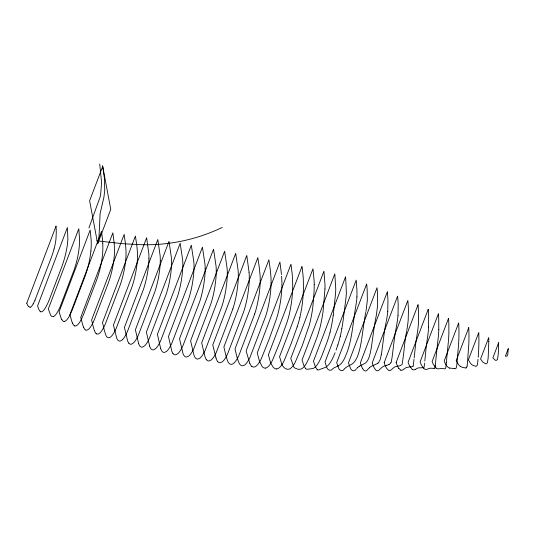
<?xml version="1.0" encoding="UTF-8"?>
<svg xmlns="http://www.w3.org/2000/svg" width="535" height="535" viewBox="0 0 535 535"><rect width="100%" height="100%" fill="white"/><g stroke="black" fill="none" stroke-linecap="round" stroke-linejoin="round"><path stroke-width="0.8" d="M205.159 268.543L205.126 270.743A34.427 9.082 -79.3 0 1 204.604 278.454L203.701 285.081A33.658 8.881 -79.3 0 1 202.023 293.427L201.173 296.771A29.472 7.778 -79.3 0 1 199.709 301.613L183.057 345.436A29.472 7.778 -79.3 0 1 181.345 348.947L180.215 350.786A33.658 8.881 -79.3 0 1 177.553 353.869L175.58 354.799A34.427 9.082 -79.3 0 1 173.474 354.03L172.912 353.381M160.286 260.431L160.232 262.545A31.792 8.386 -79.3 0 1 159.544 270.79L158.561 277.13A32.729 8.634 -79.3 0 1 156.815 285.055L156.173 287.455A31.291 8.252 -79.3 0 1 154.689 292.21L138.705 334.281A31.291 8.252 -79.3 0 1 137.007 337.893L136.184 339.337A32.729 8.634 -79.3 0 1 133.603 342.781L131.677 344.099A31.792 8.386 -79.3 0 1 129.376 343.724L128.828 343.189M148.931 258.599L148.864 260.672A31.057 8.192 -79.3 0 1 148.148 268.744L148.028 269.62A27.987 7.383 -79.3 0 1 147.627 272.268L147.152 274.943A32.401 8.547 -79.3 0 1 145.206 283.51L144.778 285.068A32.1 8.466 -79.3 0 1 143.293 289.769L127.644 330.951A32.1 8.466 -79.3 0 1 125.959 334.576L125.424 335.559A32.401 8.547 -79.3 0 1 122.609 339.518M438.787 329.567L438.713 318.552A94.2 24.851 -79.3 0 0 438.406 313.737L420.095 361.914A92.809 24.483 -79.3 0 0 421.393 365.044L423.934 368.642M356.885 297.025L356.959 295.287A40.82 10.767 -79.3 0 0 356.885 289.388L356.183 280.106L325.012 362.101L325.889 364.776A116.008 30.602 -79.3 0 0 326.31 365.92C326.724 369.618 330.57 372.28 333.031 368.535A53.553 14.131 -79.3 0 1 334.067 367.853L337.946 366.014M428.595 327.139L428.635 315.342A91.445 24.122 -79.3 0 0 428.241 309.243L408.098 362.228A91.445 24.122 -79.3 0 0 409.489 365.713L412.264 369.451M478.257 356.203L478.691 349.041A85.72 22.617 -79.3 0 0 478.919 340.146L478.792 332.469L468.366 359.901L470.245 362.957A85.72 22.617 -79.3 0 0 472.552 365.178L475.929 366.355A28.295 7.463 -79.3 0 0 476.103 366.348L477.187 365.485L477.775 361.948A28.295 7.463 -79.3 0 0 477.835 361.339L478.022 359.239M398.007 315.362L398.187 304.789A89.526 23.62 -79.3 0 0 397.592 296.129L372.246 362.817A88.155 23.259 -79.3 0 0 374.366 368.147L375.858 370.187L377.168 370.822A25.205 6.647 -79.3 0 0 378.954 370.16L381.522 367.752A48.698 12.847 -79.3 0 1 383.963 366.141L386.685 365.311M478.23 356.611L478.183 357.219M387.748 311.343L387.955 300.75A92.909 24.51 -79.3 0 0 387.327 291.889M446.344 362.342L448.303 342.44A52.276 13.79 -79.3 0 0 448.892 333.098L448.832 323.354A94.809 25.011 -79.3 0 0 448.551 318.292L432.113 361.54A94.809 25.011 -79.3 0 0 433.29 364.248L436.032 368.02M446.324 362.569L446.056 365.485A12.165 3.21 -79.3 0 1 445.936 366.502L445.916 366.656A3.625 0.956 -79.3 0 1 445.755 367.632L445.488 368.381A3.223 0.849 -79.3 0 1 445.187 368.662L445.14 368.695A10.633 2.802 -79.3 0 1 444.879 368.776L444.638 368.802A36.788 9.704 -79.3 0 1 444.391 368.796L441.729 368.475L438.259 368.862A52.35 13.81 -79.3 0 1 436.025 368.04M457.01 362.329L458.475 345.61A69.075 18.223 -79.3 0 0 458.903 328.222A95.805 25.272 -79.3 0 0 458.669 322.919L444.157 361.092A94.474 24.924 -79.3 0 0 445.622 364.134A69.008 18.203 -79.3 0 0 449.574 368.133M456.937 363.198L456.857 364.088A28.482 7.517 -79.3 0 1 456.776 364.97L456.669 365.893A6.808 1.799 -79.3 0 1 456.542 366.829L455.934 368.501A6.019 1.592 -79.3 0 1 455.686 368.642L455.486 368.695A24.837 6.554 -79.3 0 1 455.098 368.715L454.302 368.602M424.803 361.018L426.248 346.573A53.199 14.037 -79.3 0 1 426.656 343.53L427.559 337.304A40.326 10.64 -79.3 0 0 428.629 327.099M414.157 357.928L415.782 342.948A47.943 12.646 -79.3 0 1 416.284 339.498L417.233 333.613A36.554 9.643 -79.3 0 0 418.417 323.976L418.617 315.73A80.778 21.313 -79.3 0 0 418.029 304.85M424.589 363.198L424.222 366.314A2.013 0.535 -79.3 0 1 424.061 367.191A2.013 0.535 -79.3 0 1 423.787 367.431M414.016 359.326L413.956 359.948A48.926 12.907 -79.3 0 1 413.615 362.924L413.562 363.339A27.84 7.343 -79.3 0 1 413.421 364.375L413.234 365.626A4.374 1.157 -79.3 0 1 413.16 366.047M435.269 365.372L437.61 342.888M403.544 354.544L404.841 342.808A50.263 13.261 -79.3 0 1 405.971 335.024M403.484 355.039L402.206 363.994A5.23 1.378 -79.3 0 1 402.139 364.315A5.23 1.378 -79.3 0 1 402.032 364.449L400.247 365.699L395.82 366.542A50.263 13.261 -79.3 0 0 393.486 367.859L392.824 368.468M437.69 342.28L437.891 340.635A45.876 12.104 -79.3 0 0 438.82 329.533M333.251 315.128L335.325 295.695A55.58 14.666 -79.3 0 0 335.498 293.809A27.599 7.283 -79.3 0 0 335.766 289.161L334.81 273.84L302.061 360.002L303.913 365.659L305.579 368.568M361.667 339.177L364.368 320.365A46.726 12.325 -79.3 0 1 365.111 315.891L365.759 312.386M361.56 339.819L361.406 340.782A36.393 9.603 -79.3 0 1 360.282 346.747L359.995 348.031A18.825 4.969 -79.3 0 1 359.46 350.191L358.684 352.913A39.175 10.332 -79.3 0 1 358.169 354.544L357.333 356.738A41.369 10.914 -79.3 0 1 356.905 357.668L355.802 359.808A18.825 4.969 -79.3 0 1 355.079 360.958L354.658 361.526A36.393 9.603 -79.3 0 1 352.786 363.459L352.291 363.84A79.22 20.898 -79.3 0 1 351.769 364.201L346.653 366.97A46.726 12.325 -79.3 0 0 345.282 368.067L344.593 368.749M405.978 335.024L406.647 331.178M406.794 330.329L406.941 329.48A53.4 14.084 -79.3 0 0 407.155 328.189A30.863 8.139 -79.3 0 0 408.198 320.09L408.432 310.293A84.283 22.236 -79.3 0 0 407.824 300.456L384.177 362.683M467.075 366.094L466.56 367.632M341.852 328.47L341.484 330.503A32.702 8.627 -79.3 0 1 340.273 336.207M365.92 311.51L366.08 310.641A43.281 11.416 -79.3 0 0 366.308 309.324L367.338 300.215L367.177 290.03A113.333 29.9 -79.3 0 0 366.836 285.637L366.736 284.56M381.321 354.478L381.549 353.214A33.016 8.714 -79.3 0 0 381.796 351.669L384.016 334.776A50.865 13.422 -79.3 0 1 385.407 325.842L386.096 322.351M386.257 321.481L386.344 321.047A51.46 13.576 -79.3 0 0 386.665 319.301L386.972 317.509A22.965 6.059 -79.3 0 0 387.755 311.343M299.854 317.489L300.402 315.008A36.928 9.744 -79.3 0 0 302.262 304.174L302.736 300.021A53.085 14.004 -79.3 0 0 303.432 286.312L303.285 278.849A67.657 17.849 -79.3 0 0 302.997 275.003L302.228 268.289M340.267 336.207L339.598 338.856A37.838 9.984 -79.3 0 1 337.846 344.908M330.068 332.141L329.092 335.699A52.731 13.91 -79.3 0 1 327.3 341.497L321.582 356.531A52.731 13.91 -79.3 0 1 319.522 360.898L318.292 363.125A29.927 7.891 -79.3 0 1 316.519 365.646L315.831 366.421A47.468 12.526 -79.3 0 1 312.948 368.535L307.364 369.257A55.58 14.666 -79.3 0 1 306.836 369.217A27.599 7.283 -79.3 0 1 305.572 368.595M54.028 249.022L54.369 247.705A18.337 4.835 -79.3 0 0 55.941 239.453L56.289 232.337A47.013 12.405 -79.3 0 0 56.021 226.171M337.846 344.901L336.08 350.137M254.707 313.938L238.918 355.414A28.77 7.59 -79.3 0 1 237.099 358.985L236.009 360.677A34.675 9.148 -79.3 0 1 233.12 363.693A31.906 8.42 -79.3 0 1 232.277 364.141L231.474 364.328A37.871 9.991 -79.3 0 1 229.167 363.452L228.799 363.051A34.079 8.988 -79.3 0 1 228.057 361.887L228.01 361.794A50.243 13.255 -79.3 0 1 227.121 359.54L226.151 356.397A137.12 36.173 -79.3 0 1 225.723 354.845L223.884 346.954L257.837 257.629L259.194 266.798A137.12 36.173 -79.3 0 1 259.435 268.817L259.99 274.388A44.351 11.703 -79.3 0 1 260.164 277.204L260.164 277.411A34.079 8.988 -79.3 0 1 260.204 280.42L260.184 281.865A38.018 10.031 -79.3 0 1 259.709 289.388L259.294 293.073A31.906 8.42 -79.3 0 1 258.893 295.888A34.675 9.148 -79.3 0 1 257.154 305.037L256.359 308.314A29.111 7.677 -79.3 0 1 254.707 313.931M232.852 308.922L216.434 352.043A28.803 7.597 -79.3 0 1 214.749 355.407L213.632 357.173A34.307 9.048 -79.3 0 1 210.984 360.115L209.024 360.971A36.28 9.57 -79.3 0 1 206.905 360.189L206.336 359.56M297.179 326.832L291.301 343.296L284.292 360.369A29.659 7.824 -79.3 0 1 281.912 364.703M88.917 227.984L99.992 197.321A13.602 3.591 -79.3 0 0 100.654 194.332L101.583 182.422L99.724 163.991M97.671 243.813L110.765 209.372L102.713 166.345L89.619 200.785L97.671 243.813L98.975 237.246L100.125 213.505L103.857 197.555L104.72 190.841L104.439 178.436L102.573 165.589M26.75 303.185L56.035 226.144M387.34 291.869L360.349 362.877A91.398 24.115 -79.3 0 0 362.496 368.368M396.127 362.483L418.049 304.803M456.241 360.557L468.754 327.634M335.091 352.746L333.405 356.671A38.059 10.038 -79.3 0 1 331.292 360.938L330.169 362.77A32.702 8.627 -79.3 0 1 328.329 365.104L327.901 365.532A58.435 15.415 -79.3 0 1 325.019 367.538L323.046 368.24M34.982 300.168L51.099 258.077A41.342 10.907 -79.3 0 0 54.062 249.089M114.925 330.984L114.664 331.486A32.127 8.473 -79.3 0 1 111.641 335.98L110.832 336.776A27.432 7.236 -79.3 0 1 110.043 337.324A30.047 7.925 -79.3 0 1 107.381 337.317L107.027 337.037A30.595 8.072 -79.3 0 1 105.529 334.201L104.653 331.479A123.545 32.595 -79.3 0 1 104.285 330.135L102.519 322.551L135.408 236.042L136.706 244.843A123.545 32.595 -79.3 0 1 136.92 246.595L137.395 251.59A28.663 7.564 -79.3 0 1 137.508 256.853L137.455 258.191A30.047 7.925 -79.3 0 1 136.552 267.594A27.432 7.236 -79.3 0 1 136.144 270.168L135.669 272.77A32.127 8.473 -79.3 0 1 133.516 281.885L133.302 282.64A33.745 8.901 -79.3 0 1 131.67 287.716L116.59 327.36A33.19 8.754 -79.3 0 1 114.925 330.991M33.17 303.9L32.722 304.656A18.337 4.835 -79.3 0 1 30.12 307.391M270.57 363.666L269.734 364.843A36.126 9.53 -79.3 0 1 267.052 367.471A34.019 8.975 -79.3 0 1 266.283 367.873L265.3 368.107M281.918 364.676L281.109 365.779A36.928 9.744 -79.3 0 1 277.759 368.642L276.555 368.909M356.892 368.354L357.447 367.772M356.337 368.963C354.571 372.3 350.733 370.782 350.191 367.431A96.695 25.506 -79.3 0 1 349.067 364.569L348.492 362.824L377.035 287.736L377.275 290.358A98.721 26.041 -79.3 0 1 377.576 294.671L377.63 305.037L376.479 314.419A45.154 11.91 -79.3 0 1 376.232 315.744L375.222 321.013A47.475 12.526 -79.3 0 0 374.152 327.474L371.457 346.74A34.294 9.048 -79.3 0 1 370.889 350.01L370.588 351.515A16.725 4.414 -79.3 0 1 369.504 355.829A31.398 8.286 -79.3 0 1 368.869 357.915A32.642 8.614 -79.3 0 1 368.234 359.246A16.993 4.481 -79.3 0 1 366.555 361.968L366.201 362.335A34.294 9.048 -79.3 0 1 365.184 363.238L359.433 366.181M369.518 367.685L366.903 370.307A22.965 6.059 -79.3 0 1 365.091 370.976L363.773 370.2L362.503 368.334M344.319 369.03C342.306 372.494 338.688 370.08 338.234 366.896A110.725 29.211 -79.3 0 1 337.103 363.847L336.702 362.603L366.676 283.938M122.609 339.518L121.779 340.28A27.987 7.383 -79.3 0 1 120.977 340.788L120.716 340.909A31.057 8.192 -79.3 0 1 118.449 340.695L117.907 340.22A29.987 7.911 -79.3 0 1 116.556 337.552L113.46 325.026L146.63 237.747L148.79 253.603A28.897 7.624 -79.3 0 1 148.937 258.592M377.998 363.071L377.797 363.245A31.946 8.426 -79.3 0 1 377.228 363.686L371.022 366.442A42.439 11.195 -79.3 0 0 369.518 367.685M392.422 368.822L391.767 369.397A53.4 14.084 -79.3 0 1 391.373 369.718L391.239 369.812A29.238 7.711 -79.3 0 1 388.992 370.601L386.598 368.374A82.918 21.875 -79.3 0 1 384.19 362.636M389.045 364.495L386.752 365.298M423.78 367.478L423.198 367.672A40.379 10.653 -79.3 0 1 422.871 367.712L418.143 367.913A53.199 14.037 -79.3 0 0 417.24 368.314L415.367 369.371M222.226 227.442C194.713 240.596 164.151 246.588 133.717 244.274A282.761 152.95 20.8 0 1 121.699 243.619L96.882 240.803M322.632 368.347L319.402 369.658A28.335 7.477 -79.3 0 1 317.128 369.732M30.141 307.244L28.382 306.401M434.112 368.408L430.321 368.187L427.017 369.23A45.876 12.104 -79.3 0 1 423.914 368.729M410.238 366.849L411.348 366.796A48.926 12.907 -79.3 0 0 412.211 366.609L412.331 366.562A27.84 7.343 -79.3 0 0 412.639 366.428L413.02 366.201A4.374 1.157 -79.3 0 0 413.147 366.087M410.118 366.849L406.46 367.471A47.943 12.646 -79.3 0 0 405.43 368.067L403.504 369.478A35.31 9.316 -79.3 0 1 400.815 370.267M454.128 368.575L449.594 368.033M400.835 370.166L398.822 368.434M96.554 333.84L96.206 333.613M460.421 366.415L462.407 367.364L465.631 367.966A24.383 6.433 -79.3 0 0 465.998 367.94M40.252 311.53L38.961 309.718L37.557 306L67.39 227.509L67.858 238.898A21.026 5.551 -79.3 0 1 67.035 246.949L66.614 249.35A28.268 7.457 -79.3 0 1 64.554 258.158L63.919 260.364A51.541 13.596 -79.3 0 1 61.893 266.53L49.213 299.894A53.741 14.177 -79.3 0 1 47.374 304.121L46.204 306.448A28.268 7.457 -79.3 0 1 43.295 310.721L42.553 311.35A21.039 5.551 -79.3 0 1 40.239 311.537M317.168 369.571L315.416 366.863L313.463 361.245L345.57 276.782L345.637 277.451M217.544 361.366L218.113 361.981A37.042 9.77 -79.3 0 0 220.233 362.73L222.179 361.881A34.534 9.108 -79.3 0 0 224.807 358.998L225.91 357.266A28.643 7.557 -79.3 0 0 227.589 353.963L243.719 311.644A29.291 7.731 -79.3 0 0 245.411 305.98L246.22 302.67A34.534 9.108 -79.3 0 0 247.839 294.39L248.715 287.797A37.042 9.77 -79.3 0 0 249.243 280.086L249.283 277.872A35.571 9.383 -79.3 0 0 249.049 272.235M249.758 363.258L246.12 350.933L279.925 262.003L281.477 274.535M83.587 327.233L83.226 326.35A73.007 19.26 -79.3 0 1 82.718 324.926L80.738 317.375L112.865 232.852L114.082 242.415A73.007 19.26 -79.3 0 1 114.269 244.689L114.39 246.588A30.542 8.058 -79.3 0 1 114.43 253.67A27.86 7.35 -79.3 0 1 112.898 266.042L112.25 269.239A32.408 8.553 -79.3 0 1 110.083 277.638A33.812 8.921 -79.3 0 1 109.294 280.146L109 281.029A55.68 14.692 -79.3 0 1 107.856 284.245L94.535 319.181A45.107 11.904 -79.3 0 1 94.133 320.131L93.812 320.866A33.812 8.921 -79.3 0 1 92.916 322.812M94.448 330.59L94.026 329.379A96.755 25.526 -79.3 0 1 93.411 327.38L91.612 320.004L124.153 234.41L125.391 243.258A96.755 25.526 -79.3 0 1 125.678 246.107L125.932 249.357A28.89 7.624 -79.3 0 1 126.013 255.208L125.972 255.864A29.004 7.65 -79.3 0 1 124.983 265.607A26.864 7.089 -79.3 0 1 124.575 268.095L124.1 270.603A32.107 8.466 -79.3 0 1 121.953 279.43L121.739 280.173A33.03 8.714 -79.3 0 1 120.723 283.41L120.649 283.637A44.726 11.803 -79.3 0 1 119.967 285.603L105.555 323.454A41.73 11.008 -79.3 0 1 105.154 324.404L105.067 324.591A33.03 8.714 -79.3 0 1 103.91 327.086A31.993 8.44 -79.3 0 1 100.707 332.135L99.918 332.957A26.864 7.089 -79.3 0 1 99.403 333.385A29.091 7.677 -79.3 0 1 96.554 333.827M138.592 343.457L135.402 329.781L169.013 241.352L171.421 257.957A29.298 7.731 -79.3 0 1 171.588 262.337L171.541 264.484A32.474 8.567 -79.3 0 1 170.872 272.877L169.896 279.33A32.969 8.7 -79.3 0 1 168.15 287.382L167.508 289.816A30.662 8.092 -79.3 0 1 166.024 294.604L149.773 337.364A30.662 8.092 -79.3 0 1 148.068 340.962L147.239 342.4A32.969 8.7 -79.3 0 1 144.631 345.797L142.678 347.061A32.474 8.567 -79.3 0 1 140.344 346.553L139.795 345.978A30.141 7.951 -79.3 0 1 138.592 343.443M215.973 357.915L212.776 344.928L246.782 255.469L249.056 272.221M149.593 345.978L146.409 332.075L180.175 243.238L182.642 259.91A29.84 7.871 -79.3 0 1 182.83 264.33L182.789 266.504A33.237 8.767 -79.3 0 1 182.241 274.094L181.332 280.608A33.083 8.727 -79.3 0 1 179.426 289.696L178.784 292.15A30.174 7.958 -79.3 0 1 177.306 296.972L160.861 340.24A30.174 7.958 -79.3 0 1 159.149 343.811L158.313 345.242A33.197 8.761 -79.3 0 1 155.678 348.599L153.706 349.81A33.11 8.734 -79.3 0 1 151.351 349.208L150.796 348.599A30.722 8.105 -79.3 0 1 149.593 345.958M160.627 348.379L157.43 334.322L191.316 245.177L193.824 261.949A30.381 8.018 -79.3 0 1 194.018 266.397L193.984 268.59A33.845 8.928 -79.3 0 1 193.449 276.254L192.54 282.834A33.424 8.821 -79.3 0 1 190.855 291.134L190.005 294.464A29.786 7.858 -79.3 0 1 188.534 299.306L171.949 342.928A29.786 7.858 -79.3 0 1 170.237 346.473L169.113 348.332A33.424 8.821 -79.3 0 1 166.459 351.455L164.499 352.418A33.845 8.928 -79.3 0 1 162.393 351.696L161.837 351.06A31.284 8.252 -79.3 0 1 160.634 348.359M302.168 267.841L301.981 266.47L268.396 354.832L270.188 361.326A67.657 17.849 -79.3 0 0 271.051 363.646L272.87 366.722A53.085 14.004 -79.3 0 0 276.541 368.989M345.71 278.126L346.379 293.12A29.846 7.878 -79.3 0 1 345.59 301.004L343.223 319.669A59.164 15.609 -79.3 0 1 341.858 328.47M281.604 276.214L281.778 279.016A46.157 12.178 -79.3 0 1 281.898 286.62A41.034 10.827 -79.3 0 1 281.33 294.872L280.928 298.336A33.05 8.72 -79.3 0 1 280.694 300.082A35.39 9.336 -79.3 0 1 278.936 309.698L278.34 312.286A29.759 7.851 -79.3 0 1 276.408 319.067L269.145 339.177L261.475 358.289A29.224 7.711 -79.3 0 1 259.274 362.449L258.425 363.666A35.39 9.336 -79.3 0 1 255.676 366.421A33.05 8.72 -79.3 0 1 254.894 366.829L253.891 367.05A41.034 10.827 -79.3 0 1 251.851 366.361M460.408 366.475A82.738 21.828 -79.3 0 1 456.261 360.476M466.52 367.699A8.159 2.153 -79.3 0 1 466.005 367.919M467.082 366.094A8.848 2.334 -79.3 0 0 467.302 364.355A26.014 6.861 -79.3 0 0 467.416 363.272L468.8 344.359A82.738 21.828 -79.3 0 0 468.727 327.688M434.855 368A4.915 1.297 -79.3 0 1 434.159 368.214M435.202 365.465A4.915 1.297 -79.3 0 1 434.915 367.853M415.374 369.351A40.145 10.593 -79.3 0 1 412.238 369.571M398.809 368.488A79.461 20.965 -79.3 0 1 396.147 362.416M391.058 362.342A13.977 3.685 -79.3 0 1 389.065 364.362M391.085 362.262A13.977 3.685 -79.3 0 0 392.269 355.935L394.442 338.548A48.698 12.847 -79.3 0 1 395.673 330.49L396.642 325.307A50.263 13.261 -79.3 0 0 396.943 323.568L397.09 322.685A25.58 6.748 -79.3 0 0 398.013 315.349M377.991 363.111A14.799 3.905 -79.3 0 0 379.857 360.289L380.051 359.781A14.712 3.879 -79.3 0 0 381.335 354.478M357.454 367.752A47.475 12.526 -79.3 0 1 359.433 366.194M337.953 366.007A77.896 20.551 -79.3 0 0 340.039 364.576L340.233 364.402A37.483 9.891 -79.3 0 0 342.494 361.887A37.075 9.784 -79.3 0 0 342.995 361.098A26.616 7.022 -79.3 0 0 344.6 358.263L347.315 351.742A58.837 15.522 -79.3 0 0 347.737 350.472L348.553 347.857A27.773 7.33 -79.3 0 0 350.171 341.644A38.299 10.105 -79.3 0 0 351.682 333.914L351.796 333.285A79.668 21.019 -79.3 0 0 352.759 327.046L354.544 313.978A53.553 14.131 -79.3 0 1 355.066 310.554L355.862 305.799A26.255 6.928 -79.3 0 0 356.952 296.958M330.075 332.148A29.927 7.891 -79.3 0 0 331.305 326.751L331.733 324.578A47.468 12.526 -79.3 0 0 333.245 315.135M299.888 317.529A35.497 9.362 -79.3 0 1 297.172 326.805M265.293 368.113A43.897 11.583 -79.3 0 1 261.983 366.248L259.629 361.493A81.527 21.507 -79.3 0 1 259.127 360.002L257.255 352.899L290.96 264.223L292.103 273.245A81.527 21.507 -79.3 0 1 292.311 275.525L292.685 283.864A44.833 11.83 -79.3 0 1 292.137 296.905L291.642 301.158A35.771 9.436 -79.3 0 1 289.709 312.286L289.134 314.821A30.736 8.112 -79.3 0 1 287.007 322.317L280.226 341.243L272.87 359.4A29.465 7.771 -79.3 0 1 270.57 363.686M251.831 366.448A45.756 12.071 -79.3 0 1 249.771 363.232M217.531 361.426A38.266 10.098 -79.3 0 1 215.986 357.875M206.323 359.594A35.317 9.316 -79.3 0 1 204.945 356.444L201.682 342.875L235.714 253.343L238.088 270.148A33.946 8.955 -79.3 0 1 238.322 275.405L238.282 277.632A36.28 9.57 -79.3 0 1 237.761 285.376L236.878 292.003A34.307 9.048 -79.3 0 1 235.239 300.336L234.417 303.659A29.111 7.677 -79.3 0 1 232.845 308.922M172.905 353.401A31.859 8.406 -79.3 0 1 171.702 350.652L168.471 336.515L202.437 247.157L204.958 264.063A30.936 8.165 -79.3 0 1 205.159 268.543M128.821 343.216A30.074 7.931 -79.3 0 1 127.557 340.561L124.421 327.433L157.838 239.519L160.125 255.73A29.097 7.677 -79.3 0 1 160.293 260.425M96.18 333.706A32.301 8.52 -79.3 0 1 94.468 330.523M85.419 330.001A31.532 8.319 -79.3 0 1 83.607 327.166M85.613 329.968A27.94 7.37 -79.3 0 0 89.051 328.791L90.067 327.594A32.408 8.553 -79.3 0 0 92.916 322.806M72.492 323.14A54.47 14.371 -79.3 0 1 71.971 321.909L69.891 314.66L101.543 231.387L102.66 241.178A54.47 14.371 -79.3 0 1 102.787 243.438M74.713 326.029A33.157 8.747 -79.3 0 1 72.526 323.033M74.753 325.848A27.165 7.169 -79.3 0 0 78.23 324.177L79.207 322.926A33.15 8.747 -79.3 0 0 81.942 318.084A34.661 9.142 -79.3 0 0 82.423 317.048L83.132 315.416A54.269 14.318 -79.3 0 0 83.841 313.684L96.246 281.076A59.465 15.689 -79.3 0 0 97.23 278.334L97.878 276.381A34.661 9.142 -79.3 0 0 98.306 275.037A33.15 8.747 -79.3 0 0 100.453 267.039L101.095 264.022A27.165 7.169 -79.3 0 0 102.7 252.326A33.157 8.747 -79.3 0 0 102.747 243.525M61.833 319.709A39.931 10.533 -79.3 0 1 61.291 318.726L59.084 311.851L90.188 230.017L91.164 240.141A39.931 10.533 -79.3 0 1 91.224 242.382A29.144 7.691 -79.3 0 1 90.896 251.069M64.12 321.508A29.144 7.691 -79.3 0 1 61.853 319.636M64.14 321.395A26.676 7.035 -79.3 0 0 67.47 319.041L68.627 317.342A35.17 9.276 -79.3 0 0 70.994 312.814L72.232 309.959A66.394 17.515 -79.3 0 0 72.847 308.427L84.65 277.377A66.394 17.515 -79.3 0 0 85.246 275.726L86.382 272.348A34.842 9.195 -79.3 0 0 88.496 264.832L89.138 262.03A26.676 7.035 -79.3 0 0 90.863 251.102M53.64 316.459A25.613 6.754 -79.3 0 1 51.273 315.958A28.85 7.61 -79.3 0 1 50.711 315.296L48.31 308.956L78.799 228.739L79.575 239.352A28.85 7.61 -79.3 0 1 79.554 241.566A25.613 6.754 -79.3 0 1 78.872 250.079A26.73 7.055 -79.3 0 1 76.986 260.077L76.171 263.247A39.45 10.406 -79.3 0 1 74.265 269.52L60.081 306.843A39.45 10.406 -79.3 0 1 57.86 311.423L56.79 313.209A26.73 7.055 -79.3 0 1 53.64 316.419M28.368 306.448A46.117 12.165 -79.3 0 1 26.763 303.144M34.982 300.155A29.826 7.871 -79.3 0 1 33.17 303.92M488.809 341.417L488.208 357.032A33.431 8.821 -79.3 0 1 488.06 358.691L487.392 362.87L486.114 363.807A33.431 8.821 -79.3 0 1 485.653 363.753L482.991 362.228L480.55 359.079L488.769 337.471L488.809 341.417M216.254 270.763L216.227 272.97A35.016 9.235 -79.3 0 1 215.705 280.708L214.809 287.355A33.879 8.941 -79.3 0 1 213.137 295.721L212.295 299.065A29.545 7.798 -79.3 0 1 210.696 304.355L194.172 347.783A29.211 7.704 -79.3 0 1 192.46 351.254L191.336 353.073A33.879 8.941 -79.3 0 1 188.668 356.116L186.702 357.012A35.016 9.235 -79.3 0 1 184.582 356.216L184.02 355.568A32.468 8.567 -79.3 0 1 182.803 352.846L179.526 338.675L213.545 249.183L216.06 266.256A31.538 8.319 -79.3 0 1 216.26 270.757M314.219 284.419L314.199 286.707A81.059 21.387 -79.3 0 1 314.099 290.585A96.146 25.366 -79.3 0 1 314.012 292.632L312.861 306.649A38.774 10.232 -79.3 0 1 310.995 317.917L310.474 320.318A28.241 7.45 -79.3 0 1 309.176 325.434L302.375 345.349L295.066 362.563A28.047 7.403 -79.3 0 1 293.595 365.031L292.558 366.415A38.774 10.232 -79.3 0 1 289.101 369.157L286.827 369.237L284.653 368.053A81.059 21.387 -79.3 0 1 283.644 367.097L283.062 366.395A45.482 11.997 -79.3 0 1 281.624 363.546L279.564 356.698L312.982 268.784L314.159 281.069A40.707 10.74 -79.3 0 1 314.219 284.419M227.308 273.051L227.275 275.264A35.618 9.396 -79.3 0 1 226.753 283.015L225.864 289.662A34.093 8.995 -79.3 0 1 224.212 298.022L223.376 301.359A29.311 7.731 -79.3 0 1 221.791 306.642L205.3 349.984A28.99 7.65 -79.3 0 1 203.594 353.408L202.477 355.2A34.093 8.995 -79.3 0 1 199.816 358.196L197.843 359.072A35.618 9.396 -79.3 0 1 195.723 358.269L195.161 357.627A33.765 8.908 -79.3 0 1 193.857 354.685L190.6 340.795L224.64 251.243L227.087 268.162A32.628 8.607 -79.3 0 1 227.315 273.044M498.633 342.754L498.339 352.431A33.471 8.827 -79.3 0 1 498.152 355.019L497.476 359.446L496.166 360.45A33.471 8.827 -79.3 0 1 495.377 360.229L492.849 357.982L498.633 342.754M271.078 283.075L271.044 284.52A39.329 10.379 -79.3 0 1 270.556 291.983L270.148 295.628A32.408 8.547 -79.3 0 1 269.754 298.416A35.022 9.242 -79.3 0 1 268.048 307.451L267.266 310.688A29.331 7.737 -79.3 0 1 265.507 316.673L250.106 357.092A28.616 7.55 -79.3 0 1 248.314 360.563L247.237 362.202A35.022 9.242 -79.3 0 1 244.388 365.137A32.408 8.547 -79.3 0 1 243.559 365.572L242.502 365.786A39.329 10.379 -79.3 0 1 240.462 364.97L240.095 364.603A35.43 9.349 -79.3 0 1 239.493 363.773L239.292 363.439A51.768 13.656 -79.3 0 1 238.383 361.352L237.5 358.804A108.016 28.495 -79.3 0 1 237.079 357.413L234.999 348.954L268.884 259.809L270.302 270.008A109.869 28.984 -79.3 0 1 270.563 272.582L270.877 276.294A49.615 13.087 -79.3 0 1 271.064 279.858L271.078 280.674A35.43 9.349 -79.3 0 1 271.078 283.075M324.946 288.987L323.1 311.069A41.79 11.028 -79.3 0 1 321.448 321.08L320.973 323.381A28.723 7.577 -79.3 0 1 319.783 328.296L318.091 334.014A68.092 17.963 -79.3 0 1 317.101 337.057L309.611 356.771A68.092 17.963 -79.3 0 1 308.514 359.219L306.501 363.238A28.435 7.503 -79.3 0 1 305.111 365.418L304.121 366.656A41.79 11.028 -79.3 0 1 301.051 369.056L298.403 369.377L294.885 368.067A32.615 8.607 -79.3 0 1 293.822 366.93L290.772 358.45L323.936 271.212L325.019 284.861A32.615 8.607 -79.3 0 1 324.946 288.987M508.25 348.706C507.675 350.846 508.785 357.627 505.394 356.21L508.25 348.706"/></g></svg>
